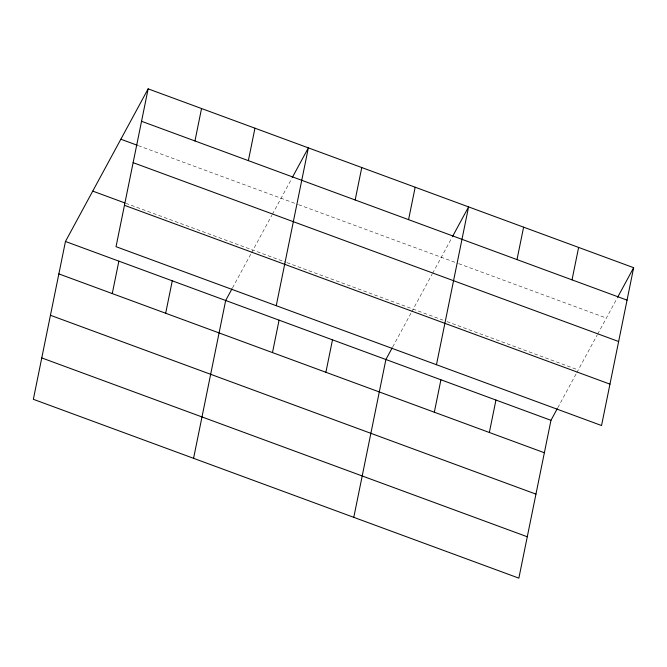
<?xml version="1.0" encoding="UTF-8"?>
<svg xmlns="http://www.w3.org/2000/svg" width="667" height="667" viewBox="0 0 667 667"><rect width="100%" height="100%" fill="white"/><g stroke="black" fill="none" stroke-linecap="round" stroke-linejoin="round"><path stroke-width="0.5" stroke-dasharray="3.33 2.5" d="M232.5 287.902L251.017 253.727M251.501 252.826L271.861 215.241M272.353 214.34L291.796 178.456M392.721 346.923L411.231 312.748M411.722 311.848L432.083 274.254M432.566 273.362L452.009 237.469M557.795 407.729L576.305 373.553M576.797 372.653L597.157 335.059M597.64 334.167L617.083 298.282M138.336 145.656L297.582 204.319M298.549 204.677L457.704 263.298M458.671 263.657L606.37 318.067M125.763 203.268L285.976 262.289M286.952 262.648L443.105 320.168M446.965 321.594L578.256 369.952"/><path stroke-width="1" d="M148.141 88.853L116.033 246.682L601.542 425.529L633.65 267.7L148.141 88.853L65.458 241.471L33.35 399.3L518.859 578.147L550.967 420.318L557.304 408.629M112.264 293.58L118.868 261.147M194.947 140.962L201.542 108.529M165.674 313.248L172.269 280.824M248.357 160.63L254.952 128.197M193.572 458.321L225.679 300.492L232.016 288.803M276.246 305.703L308.354 147.874L292.279 177.555M272.486 352.593L279.081 320.168M355.169 199.975L361.764 167.55M325.896 372.269L332.491 339.837M408.571 219.651L415.174 187.219M353.785 517.334L385.893 359.513L392.229 347.824M436.468 364.716L468.576 206.895L452.501 236.568M434.325 412.214L440.92 379.781M517 259.588L523.603 227.164M489.345 432.483L495.948 400.05M572.028 279.865L578.622 247.432M617.575 297.382L633.65 267.7M141.537 121.286L627.055 300.133M120.852 139.22L137.36 145.298M133.125 162.665L618.634 341.512M92.746 191.112L124.787 202.91M124.446 205.303L609.963 384.142M65.458 241.471L550.967 420.318M58.863 273.904L544.372 452.751M50.442 315.283L535.951 494.13M41.771 357.921L527.28 536.768"/></g></svg>
